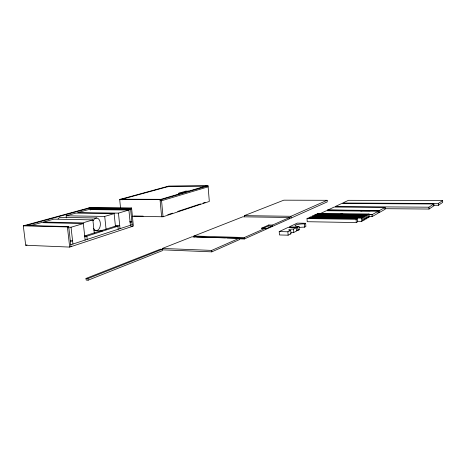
<?xml version="1.0" encoding="UTF-8"?>
<svg xmlns="http://www.w3.org/2000/svg" width="466" height="466" viewBox="0 0 466 466"><rect width="100%" height="100%" fill="white"/><g stroke="black" fill="none" stroke-linecap="round" stroke-linejoin="round"><path stroke-width="0.7" d="M433.322 205.261L438.39 205.29L442.7 202.366L442.648 200.578L348.446 200.316L342.696 203.025L438.337 203.467L442.648 200.578M384.718 208.692L429.005 209.053L433.898 205.786L433.846 203.968L341.677 203.508L335.252 206.537L428.947 207.195L433.846 203.968M368.49 216.556L372.095 216.603L378.281 213.113L378.2 211.255L326.34 210.743L320.416 213.533M377.827 212.543L379.266 212.554L385.161 209.228L385.079 207.417L334.18 207.044L327.907 210.003L327.93 210.451M357.393 221.286L361.721 221.356L362.81 220.744L362.659 217.517L310.816 216.783L309.581 217.36L309.651 218.612M362.437 220.115L363.894 220.138L364.971 219.533L364.82 216.329L313.257 215.636L312.039 216.207L363.742 216.917L364.82 216.329M364.593 218.909L366.037 218.933L367.097 218.338L366.952 215.152L315.668 214.511L314.468 215.071L365.892 215.741L366.952 215.152M366.713 217.727L368.152 217.75L369.2 217.162L369.055 213.999L318.045 213.399L316.863 213.952L368.006 214.576L369.055 213.999M369.124 214.675L372.258 214.57L372.282 215.047L372.421 214.482L378.2 211.255M379.423 210.574L327.458 210.213L379.423 210.574L379.44 211.04L379.574 210.486L385.079 207.417M356.28 222.567L357.457 221.921L357.294 218.676L308.335 217.942L307.024 218.554L307.21 221.705L356.28 222.567L356.123 219.311L357.294 218.676M309.581 217.36L361.564 218.117L362.659 217.517M296.306 227.757L287.767 227.571L279.216 231.573L279.437 234.957L288.11 235.19L290.953 233.804L290.737 230.425A3.454 0.641 -3.5 0 1 289.002 229.68A3.454 0.641 -3.5 0 1 293.539 229.08L296.306 227.757L296.51 231.089L293.755 232.435A3.448 0.658 -3.5 0 0 291.128 232.581M296.458 230.39L297.879 230.42L299.23 229.761L299.026 226.453A6.74 1.217 -3.4 0 1 295.537 225.055A6.74 1.217 -3.4 0 1 304.35 223.901L305.655 223.272L305.853 226.523L304.548 227.163A6.734 1.247 -3.4 0 0 299.446 227.443M279.216 231.573L287.895 231.788L290.737 230.425M305.655 223.272L297.279 223.115L289.159 226.919L297.669 227.099L299.026 226.453M239.198 238.848L244.248 239L289.794 218.641L289.526 217.505L242.78 216.812L193.897 236.035L193.705 236.926L195.149 236.967M288.914 218.041L291.064 218.076L327.225 201.912L327.132 200.298L283.8 200.176L244.33 215.642L244.417 216.789M226.89 237.928L244.207 238.458L244.382 237.532L265.358 228.229A0.827 0.367 -88.7 0 0 265.777 228.876L272.156 226.033A0.816 0.355 -88.8 0 0 272.453 225.078L289.526 217.505M244.33 215.642L290.953 216.294L327.132 200.298M211.803 251.856L239.402 239.617L239.303 238.254L211.686 250.405L162.343 248.442L162.471 249.84L211.803 251.856L211.686 250.405M262.713 228.509L268.498 225.958L272.156 226.033M261.764 228.602A0.821 0.367 -88.7 0 1 261.653 228.142L268.795 225.008L272.453 225.078M88.115 280.188L162.296 250.691L162.168 249.269L160.368 249.199L85.994 278.441L86.169 280.06L88.115 280.188L87.934 278.569L162.168 249.269M162.343 248.442L191.905 236.815L244.446 238.347M132.152 216.282L163.042 216.766L209.321 201.452L208.046 185.812L168.651 186.109L119.686 199.489L120.566 208.162M69.69 247.085L133.369 226.074L131.581 207.999L89.961 207.615L23.3 225.835L25.7 245.25L69.69 247.085L67.401 226.948L68.712 226.563L68.479 227.449L68.537 227.973L68.863 227.874L70.989 246.66M162.558 216.44L161.626 216.748L160.042 199.599L206.712 185.823M167.76 214.721L172.536 213.148M177.674 211.448L200.491 203.922M203.094 203.06L205.156 202.378M70.774 244.749L132.152 224.694M70.407 241.481L72.568 240.788L70.407 240.712M84.795 236.862L119.727 225.649L115.37 225.544M130.113 222.317L131.861 221.752L129.705 221.711M84.864 235.895L115.3 226.173M25.7 245.25L27.045 244.842M208.133 186.831L161.568 200.741L160.147 200.724M92.868 219.894L82.715 222.899L43.373 222.043L53.87 219.148L92.868 219.894L94.318 233.35M66.364 217.919L66.125 215.799L104.722 216.422L114.135 213.638L115.463 226.552M119.686 199.489L161.463 199.605L208.046 185.812M90.375 208.617L130.864 208.943L130.911 209.42L90.421 209.077M68.153 227.158L71.036 227.233L83.332 223.575L85.144 240.054M128.89 210.02L88.534 209.584L77.676 212.578L118.451 213.125L128.89 210.02L130.404 225.264M179.829 193.606L185.585 191.905A0.67 0.355 89.7 0 0 185.876 191.142L188.724 191.13M88.86 207.918L130.532 208.314L131.581 207.999M178.886 193.611A0.682 0.367 89.7 0 1 178.775 193.227L185.876 191.142M29.847 225.777L41.229 222.637L83.332 223.575M66.125 215.799L75.876 213.108L114.135 213.638M26.108 225.497L90.241 207.929L90.468 210.032M169.1 186.324L121.999 199.227L122.069 199.879M205.937 186.05L167.836 186.33L167.888 186.93M178.775 193.227L181.647 193.221A0.682 0.361 89.7 0 0 181.757 193.611M327.907 210.003L379.574 210.486M360.678 210.766L370.138 210.859M360.515 210.853L361.966 210.865M89.932 208.535L128.709 208.925M89.979 208.995L130.911 209.42M340.681 214.098L342.842 214.121M368.816 214.436L372.421 214.482M368.647 214.529L372.258 214.57M307.024 218.554L356.123 219.311M133.754 215.991L143.167 216.137M96.823 218.001L61.069 217.372A6.122 4.095 -88.6 0 0 58.064 218.828M261.653 228.142L265.358 228.229M130.888 226.383L132.327 226.418L130.649 209.496M115.038 226.167L117.898 226.237L118.207 229.255M24.657 225.462L68.712 226.563M23.3 225.835L67.401 226.948M93.899 230.664L102.619 230.903M193.897 236.035L244.382 237.532M196.588 237.013L210.3 237.427M211.739 237.474L225.451 237.887M84.678 236.134L86.851 236.204L87.2 239.384M85.994 278.441L87.934 278.569M71.036 227.233L72.935 244.044M104.722 216.422L106.108 229.616M120.735 199.873L120.665 199.221L160.98 199.32L161.044 199.996M118.451 213.125L120.036 228.655M130.532 208.314L130.602 209.024M161.463 199.605L163.042 216.766M244.207 238.458L244.248 239M287.895 231.788L288.11 235.19M297.669 227.099L297.879 230.42M293.539 229.08L293.755 232.435M290.953 216.294L291.064 218.076M304.35 223.901L304.548 227.163M327.726 210.09L327.749 210.533M363.742 216.917L363.894 220.138M361.564 218.117L361.721 221.356M372.008 214.71L372.095 216.603M368.006 214.576L368.152 217.75M365.892 215.741L366.037 218.933M379.184 210.708L379.266 212.554M428.947 207.195L429.005 209.053M438.337 203.467L438.39 205.29M93.2 220.733A6.303 3.967 -88.6 0 1 98.996 219.393A6.303 3.967 -88.6 0 1 99.217 228.66A6.303 3.967 -88.6 0 1 93.381 228.433M290.953 233.804A3.448 0.658 -3.5 0 1 290.184 233.757M299.23 229.761A6.734 1.247 -3.4 0 1 298.193 229.715M268.795 225.008A0.81 0.355 -88.8 0 1 268.498 225.958"/></g></svg>
